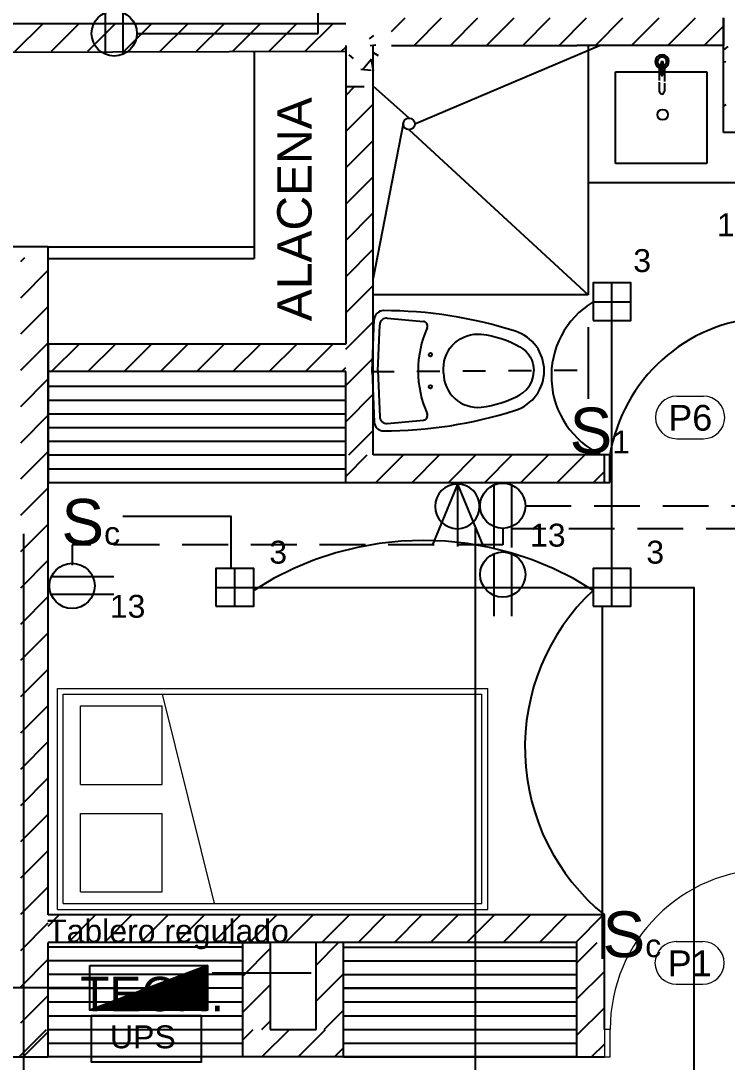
# Model space of a CAD drawing. Header units: inches. Extents: x 131 to 82119, y 71 to 16923.
# Drawn here: x 388.557 to 391.643, y 155.263 to 159.812 of the extents above; entities that cross this region are included whole.
import ezdxf
from ezdxf.enums import TextEntityAlignment as Align

# ---------------------------------------------------------------- set-up
doc = ezdxf.new("R2010")
doc.units = ezdxf.units.IN
doc.header["$MEASUREMENT"] = 0
for name, pattern in [('HIDDEN', [9.525, 6.35, -3.175]), ('HIDDEN2', [0.1875, 0.125, -0.0625]), ('PISO', [0.3, 0.2, -0.1])]:
    doc.linetypes.add(name, pattern=pattern)
for name, color, linetype, lineweight in [('A-DOOR-____-IDEN', 31, 'Continuous', 18), ('A-DOOR-____-MCUT', 31, 'Continuous', 18), ('A-DOOR-____-OTLN', 31, 'Continuous', 18), ('A-DOOR-FRAM-MCUT', 31, 'Continuous', 18), ('DUCTO-PARED O TECHO', 7, 'Continuous', 25), ('DUCTO-PISO', 7, 'PISO', 25), ('I-FURN-____-OTLN', 30, 'Continuous', 18), ('RED-TELEVISION', 84, 'TELEVISION', 25), ('RED-TELEVISIÓN', 84, 'TELEVISION', 25), ('RED-TELÉFONO', 240, 'TELEFONO', 25), ('SIMBOLOGIA', 150, 'Continuous', 25)]:
    doc.layers.add(name, color=color, linetype=linetype, lineweight=lineweight)
for name, color, linetype in [('Arquitectonico', 253, 'Continuous'), ('INTERRUPTORES', 6, 'Continuous'), ('LAMPARAS', 20, 'Continuous'), ('LUCES Y TOMAS', 5, 'Continuous'), ('Retorno', 5, 'HIDDEN')]:
    doc.layers.add(name, color=color, linetype=linetype)
doc.styles.add('Arial_1', font='arial.ttf', dxfattribs={"height": 0.15})
doc.styles.add('Arial_4', font='arial.ttf', dxfattribs={"height": 0.1125})
doc.styles.get("Standard").update_dxf_attribs({"font": 'arial.ttf'})
doc.linetypes.add('TELEFONO', pattern='A,0.32,-0.12,["TEL",Standard,S=0.065,R=0,X=-0.065,Y=-0.0325],-0.14', length=0.58)
doc.linetypes.add('TELEVISION', pattern='A,0.32,-0.13,["TV",Standard,S=0.065,R=0,X=-0.065,Y=-0.0325],-0.13', length=0.58)
pattern_1 = [(50, (398.6606, 171.25755), (0.546432, -0.047308), [0.057, -0.629]), (355, (398.6606, 171.25755), (-0.105429, 0.57337), [0.046, -0.503]), (100.451, (398.7056, 171.25355), (0.440955, 0.525708), [0.049, -0.534]), (46.184, (398.6606, 171.41055), (0.813123, -0.12606), [0.086, -0.943]), (96.636, (398.7286, 171.39955), (0.711995, 0.74225), [0.073, -0.801]), (351.184, (398.6606, 171.41055), (0.71223, 0.742616), [0.069, -0.754]), (21, (398.7366, 171.37255), (0.454985, -0.306292), [0.057, -0.629]), (326, (398.7366, 171.37255), (0.185766, 0.552594), [0.046, -0.503]), (71.451, (398.7746, 171.34655), (0.640536, 0.246016), [0.049, -0.534]), (37.5, (398.66059, 171.25755), (0.009206, 0.2541166), [0.025, -0.472, 0.025, -0.485, -0.505]), (37.5, (398.66059, 171.25755), (0.009206, 0.2541166), [-1.007, 0.025, -0.48]), (7.5, (398.6606, 171.25755), (0.200461, 0.300738), [0.025, -0.266, 0.025, -0.46, -0.192]), (7.5, (398.6606, 171.25755), (0.200461, 0.300738), [-0.776, 0.025, -0.167]), (327.5, (398.49059, 171.25755), (0.406483, -0.0170776), [0.025, -0.165, 0.025, -0.569, -0.789]), (327.5, (398.49059, 171.25755), (0.406483, -0.0170776), [-0.785, 0.025, -0.764]), (317.5, (398.4146, 171.25755), (0.443999, 0.076008), [0.025, -0.223, 0.025, -0.37, -0.56]), (317.5, (398.4146, 171.25755), (0.443999, 0.076008), [-0.642, 0.025, -0.535])]
pattern_2 = [(45, (398.66059, 171.25755), (-0.07919596, 0.07919596), [])]

# ---------------------------------------------------------------- blocks, each defined once
blk = doc.blocks.new('Puertas Revit Lisas - 0_75  x 2_70-1759838-ARQ-P1')
at = {"layer": 'A-DOOR-____-MCUT'}
for p, q in [((0.35, 0.756825), (0.315, 0.756825)), ((0.315, 0.756825), (0.315, 0.056825)), ((0.35, 0.056825), (0.35, 0.756825)), ((0.315, 0.056825), (0.35, 0.056825))]:
    blk.add_line(p, q, dxfattribs=at)
at = {"layer": 'A-DOOR-____-OTLN'}
blk.add_arc((0.35, 0.056825), 0.7, 90, 180, dxfattribs=at)
at = {"layer": 'A-DOOR-FRAM-MCUT'}
for p, q in [((-0.35, 0.056825), (-0.375, 0.056825)), ((-0.375, 0.056825), (-0.375, -0.063175)), ((-0.35, -0.063175), (-0.35, 0.056825)), ((0.35, 0.056825), (0.35, -0.063175)), ((0.375, 0.056825), (0.35, 0.056825)), ((0.375, -0.063175), (0.375, 0.056825)), ((-0.375, -0.063175), (-0.35, -0.063175)), ((0.35, -0.063175), (0.375, -0.063175))]:
    blk.add_line(p, q, dxfattribs=at)
blk = doc.blocks.new('M_Bed-Box - 0965 x 1880mm - Twin-933038-ARQ-P1')
at = {"layer": 'I-FURN-____-OTLN'}
for p, q in [((-0.1433, 0.7056), (-0.1433, -1.1744)), ((-0.1433, 0.7056), (0.8217, 0.7056)), ((0.8217, 0.7056), (0.8217, -1.1744)), ((-0.1179, 0.6802), (-0.1179, -1.149)), ((-0.1179, 0.6802), (0.7963, 0.6802)), ((0.7963, 0.6802), (0.7963, -1.149)), ((-0.0671, 0.604), (-0.0671, 0.2482)), ((-0.0671, 0.604), (0.2757, 0.604)), ((0.2757, 0.604), (0.2757, 0.2482)), ((0.4027, 0.604), (0.4027, 0.2482)), ((0.4027, 0.604), (0.7455, 0.604)), ((0.7455, 0.604), (0.7455, 0.2482)), ((0.7963, 0.2482), (-0.1179, 0.0198)), ((-0.0671, 0.2482), (0.2757, 0.2482)), ((0.4027, 0.2482), (0.7455, 0.2482)), ((-0.1433, -1.1744), (0.8217, -1.1744)), ((-0.1179, -1.149), (0.7963, -1.149))]:
    blk.add_line(p, q, dxfattribs=at)
blk = doc.blocks.new('Etiqueta Puerta 1_5mm - Etiqueta Puerta 1_5mm-1832370-ARQ-P1')
at = {"layer": 'A-DOOR-____-IDEN'}
for p, q in [((-0.000813, 0.001281), (0.000734, 0.001281)), ((-0.000813, -0.001203), (0.000734, -0.001203))]:
    blk.add_line(p, q, dxfattribs=at)
for centre, start, end in [((-0.000813, 0.000039), 90, 270), ((0.000734, 0.000039), 270, 90)]:
    blk.add_arc(centre, 0.001242, start, end, dxfattribs=at)
blk = doc.blocks.new('san1')
for p, q in [((-0.1138, 0.2251), (-0.2717, 0.212)), ((-0.075, -0.006), (-0.0813, 0.1961)), ((-0.05, -0.0052), (-0.057, 0.2189)), ((-0.3611, 0.007), (-0.3612, -0.0131)), ((-0.075, -0.0041), (-0.0841, -0.2061)), ((-0.05, -0.0052), (-0.0601, -0.2292)), ((-0.117, -0.2346), (-0.2747, -0.2193))]:
    blk.add_line(p, q)
at = {"linetype": 'HIDDEN2', "ltscale": 0.0005}
blk.add_line((-0.9452, 0), (0.0223, 0), dxfattribs=at)
for points in [[(-0.6723, 0.1722, 0.008715), (-0.6739, 0.1717, 0.326246), (-0.8011, 0, 0.326246), (-0.6763, -0.1734, 0.077295), (-0.099, -0.2674)], [(-0.3611, 0.007, 0.444133), (-0.5252, 0.1573, 0.099431), (-0.6941, 0.1039, 0.271202), (-0.7561, -0.0003)], [(-0.3612, -0.0131, -0.444133), (-0.5274, -0.1612, -0.099431), (-0.6956, -0.1054, -0.271202), (-0.7561, -0.0003)]]:
    blk.add_lwpolyline(points, format="xyb")
for centre in [(-0.3037, 0.0665), (-0.3046, -0.0735)]:
    blk.add_circle(centre, 0.0075)
for centre, radius, start, end in [((-0.1089, -1.6417), 1.8994, 89.5933, 107.3079), ((-0.097, 0.2177), 0.04, 1.7918, 91.6067), ((-0.27, 0.1921), 0.02, 94.7473, 203.4888), ((-0.7134, -0.0006), 0.4634, 359.6018, 23.4888), ((-0.1113, 0.1952), 0.03, 1.7918, 94.7473), ((-0.7134, -0.0006), 0.4634, 335.7149, 359.6018), ((-0.6608, -0.1259), 0.05, 251.8766, 253.874), ((-0.2728, -0.1994), 0.02, 155.7149, 264.4564), ((-0.1141, -0.2048), 0.03, 264.4564, 357.4118), ((-0.1001, -0.2274), 0.04, 267.5969, 357.4118)]:
    blk.add_arc(centre, radius, start, end)
blk = doc.blocks.new('TOMA')
at = {"layer": 'SIMBOLOGIA'}
for p, q in [((-0.0301, 0.2165), (-0.0301, 0.0062)), ((0.0294, 0.2165), (0.0294, 0.1463)), ((0.0294, 0.1463), (0.0294, 0.0059))]:
    blk.add_line(p, q, dxfattribs=at)
blk.add_circle((0, 0.0761), 0.0761, dxfattribs=at)
blk = doc.blocks.new('TV')
at = {"layer": 'RED-TELEVISION', "linetype": 'Continuous'}
for q in [(-0.2063, 0.0852), (-0.2103, 0), (-0.2063, -0.0852)]:
    blk.add_line((0, 0), q, dxfattribs=at)
blk.add_circle((-0.075, 0), 0.075, dxfattribs=at)
blk = doc.blocks.new('TABLERO')
at = {"layer": 'LUCES Y TOMAS', "color": 0}
for points in [[(0.2574, 0), (-0.2574, -0.1939)], [(-0.2574, 0), (0.2574, 0), (0.2574, -0.1939), (-0.2574, -0.1939), (-0.2574, 0)], [(0.2574, 0), (-0.2574, -0.1939)], [(0.2574, -0.0038), (-0.2474, -0.1939)], [(0.2574, -0.0075), (-0.2374, -0.1939)], [(0.2574, -0.0113), (-0.2274, -0.1939)], [(0.2574, -0.0151), (-0.2174, -0.1939)], [(0.2574, -0.0188), (-0.2074, -0.1939)], [(0.2574, -0.0226), (-0.1974, -0.1939)], [(0.2574, -0.0264), (-0.1874, -0.1939)], [(0.2574, -0.0301), (-0.1774, -0.1939)], [(0.2574, -0.0339), (-0.1674, -0.1939)], [(0.2574, -0.0377), (-0.1574, -0.1939)], [(0.2574, -0.0414), (-0.1474, -0.1939)], [(0.2574, -0.0452), (-0.1374, -0.1939)], [(0.2574, -0.049), (-0.1274, -0.1939)], [(0.2574, -0.0527), (-0.1174, -0.1939)], [(0.2574, -0.0565), (-0.1074, -0.1939)], [(0.2574, -0.0603), (-0.0974, -0.1939)], [(0.2574, -0.064), (-0.0874, -0.1939)], [(0.2574, -0.0678), (-0.0774, -0.1939)], [(0.2574, -0.0716), (-0.0674, -0.1939)], [(0.2574, -0.0753), (-0.0574, -0.1939)], [(0.2574, -0.0791), (-0.0474, -0.1939)], [(0.2574, -0.0829), (-0.0374, -0.1939)], [(0.2574, -0.0866), (-0.0274, -0.1939)], [(0.2574, -0.0904), (-0.0174, -0.1939)], [(0.2574, -0.0942), (-0.0074, -0.1939)], [(0.2574, -0.0979), (0.0026, -0.1939)], [(0.2574, -0.1017), (0.0126, -0.1939)], [(0.2574, -0.1055), (0.0226, -0.1939)], [(0.2574, -0.1092), (0.0326, -0.1939)], [(0.2574, -0.113), (0.0426, -0.1939)], [(0.2574, -0.1168), (0.0526, -0.1939)], [(0.2574, -0.1205), (0.0626, -0.1939)], [(0.2574, -0.1243), (0.0726, -0.1939)], [(0.2574, -0.1281), (0.0826, -0.1939)], [(0.2574, -0.1318), (0.0926, -0.1939)], [(0.2574, -0.1356), (0.1026, -0.1939)], [(0.2574, -0.1394), (0.1126, -0.1939)], [(0.2574, -0.1431), (0.1226, -0.1939)], [(0.2574, -0.1469), (0.1326, -0.1939)], [(0.2574, -0.1507), (0.1426, -0.1939)], [(0.2574, -0.1544), (0.1526, -0.1939)], [(0.2574, -0.1582), (0.1626, -0.1939)], [(0.2574, -0.162), (0.1726, -0.1939)], [(0.2574, -0.1657), (0.1826, -0.1939)], [(0.2574, -0.1695), (0.1926, -0.1939)], [(0.2574, -0.1733), (0.2026, -0.1939)], [(0.2574, -0.177), (0.2126, -0.1939)], [(0.2574, -0.1808), (0.2226, -0.1939)], [(0.2574, -0.1846), (0.2326, -0.1939)], [(0.2574, -0.1883), (0.2426, -0.1939)], [(0.2574, -0.1921), (0.2526, -0.1939)]]:
    blk.add_lwpolyline(points, dxfattribs=at)

msp = doc.modelspace()

# ---------------------------------------------------------------- hatches: boundary and pattern name
at = {"layer": 'Arquitectonico'}
h = msp.add_hatch(dxfattribs=at)
h.set_pattern_fill('FP_31', color=256, angle=360, style=0, pattern_type=2)
h.set_pattern_definition(pattern_1)
h.paths.add_polyline_path([(390.1769, 159.5244), (390.1769, 161.7659), (389.9769, 161.7659), (389.9769, 159.5244), (390.1522, 159.5244)], flags=0)
h = msp.add_hatch(dxfattribs=at)
h.set_pattern_fill('FP_37', color=256, angle=360, style=0, pattern_type=2)
h.set_pattern_definition(pattern_2)
h.paths.add_polyline_path([(391.6269, 159.7044), (391.6269, 159.8244), (390.1769, 159.8244), (390.1769, 159.7044), (391.1451, 159.7044)], flags=0)
h = msp.add_hatch(dxfattribs=at)
h.set_pattern_fill('FP_31', color=256, angle=360, style=0, pattern_type=2)
h.set_pattern_definition(pattern_1)
h.paths.add_polyline_path([(391.8569, 159.3244), (391.9769, 159.3244), (391.9769, 159.8244), (391.6269, 159.8244), (391.6269, 159.3244), (391.6415, 159.3244)], flags=0)
h = msp.add_hatch(dxfattribs=at)
h.set_pattern_fill('FP_37', color=256, angle=360, style=0, pattern_type=2)
h.set_pattern_definition([(45, (398.66059, 171.23205), (-0.07919596, 0.07919596), [])])
h.paths.add_polyline_path([(389.9769, 159.6789), (389.9769, 159.7989), (387.8477, 159.7989), (387.8477, 159.6789), (389.6558, 159.6789)])
h = msp.add_hatch(dxfattribs=at)
h.set_pattern_fill('FP_37', color=256, angle=360, style=0, pattern_type=2)
h.set_pattern_definition([(45, (398.58059, 171.25755), (-0.07919596, 0.07919596), [])])
h.paths.add_polyline_path([(390.0969, 157.9154), (390.0969, 159.5244), (389.9769, 159.5244), (389.9769, 157.9154)], flags=0)
h = msp.add_hatch(dxfattribs=at)
h.set_pattern_fill('FP_37', color=256, angle=360, style=0, pattern_type=2)
h.set_pattern_definition([(45, (398.66059, 171.08205), (-0.07919596, 0.07919596), [])])
h.paths.add_polyline_path([(388.6769, 155.2864), (388.6769, 158.7786), (388.5569, 158.7786), (388.5569, 155.2864)])
h = msp.add_hatch(dxfattribs=at)
h.set_pattern_fill('FP_37', color=256, angle=360, style=0, pattern_type=2)
h.set_pattern_definition(pattern_2)
h.paths.add_polyline_path([(389.6558, 158.2795), (389.9769, 158.2795), (389.9769, 158.3995), (388.6769, 158.3995), (388.6769, 158.2795)])
h = msp.add_hatch(dxfattribs=at)
h.set_pattern_fill('FP_37', color=256, angle=360, style=0, pattern_type=2)
h.set_pattern_definition(pattern_2)
h.paths.add_polyline_path([(390.9469, 157.7954), (390.9469, 157.9154), (389.9769, 157.9154), (389.9769, 157.7954)])
h.paths.add_polyline_path([(391.8159, 157.9154), (391.8159, 157.7954), (391.8569, 157.7954), (391.8569, 157.9154)])
h.paths.add_polyline_path([(391.106, 157.7954), (391.106, 157.9154), (390.9469, 157.9154), (390.9469, 157.7954)])
h = msp.add_hatch(dxfattribs=at)
h.set_pattern_fill('FP_37', color=256, angle=360, style=0, pattern_type=2)
h.set_pattern_definition([(45, (398.66059, 171.0685), (-0.07919596, 0.07919596), [])])
h.paths.add_polyline_path([(391.1069, 155.7864), (391.1069, 155.9064), (388.6769, 155.9064), (388.6769, 155.7864), (390.5069, 155.7864)])
h = msp.add_hatch(dxfattribs=at)
h.set_pattern_fill('FP_37', color=256, angle=360, style=0, pattern_type=2)
h.set_pattern_definition([(45, (398.65059, 171.25755), (-0.07919596, 0.07919596), [])])
h.paths.add_polyline_path([(389.5269, 155.4064), (389.5269, 155.7864), (389.6469, 155.7864), (389.6469, 155.4064)])
h = msp.add_hatch(dxfattribs=at)
h.set_pattern_fill('FP_37', color=256, angle=360, style=0, pattern_type=2)
h.set_pattern_definition([(45, (398.60589, 171.25755), (-0.07919596, 0.07919596), [])])
h.paths.add_polyline_path([(389.8469, 155.4064), (389.8469, 155.7864), (389.9669, 155.7864), (389.9669, 155.4064)])
h = msp.add_hatch(dxfattribs=at)
h.set_pattern_fill('FP_37', color=256, angle=360, style=0, pattern_type=2)
h.set_pattern_definition([(45, (399.2606, 171.25755), (-0.07919596, 0.07919596), [])])
h.paths.add_polyline_path([(391.1069, 155.2864), (391.1069, 155.7864), (390.9869, 155.7864), (390.9869, 155.2864)])
h = msp.add_hatch(dxfattribs=at)
h.set_pattern_fill('FP_37', color=256, angle=360, style=0, pattern_type=2)
h.set_pattern_definition(pattern_2)
h.paths.add_polyline_path([(387.8569, 155.2864), (388.6769, 155.2864), (388.6769, 155.4064), (387.8569, 155.4064)], flags=0)
h = msp.add_hatch(dxfattribs=at)
h.set_pattern_fill('FP_37', color=256, angle=360, style=0, pattern_type=2)
h.set_pattern_definition([(45, (398.77059, 171.25755), (-0.07919596, 0.07919596), [])])
h.paths.add_polyline_path([(389.9669, 155.2864), (389.5269, 155.2864), (389.5269, 155.4064), (389.9669, 155.4064)])

# ---------------------------------------------------------------- linework, layer by layer
for p, q in [((391.1545, 159.589), (391.5545, 159.589)), ((391.1545, 159.189), (391.1545, 159.589)), ((391.5545, 159.589), (391.5545, 159.189)), ((391.5545, 159.189), (391.1545, 159.189)), ((388.6773, 158.774), (389.5769, 158.774)), ((390.9869, 155.7864), (388.6769, 155.7864)), ((389.4669, 155.7864), (389.6469, 155.7864)), ((389.5269, 155.2864), (389.5269, 155.7864)), ((389.6469, 155.7864), (389.6469, 155.7431)), ((389.9669, 155.2864), (389.9669, 155.7864))]:
    msp.add_line(p, q)
msp.add_circle((391.3612, 159.4016), 0.0231)
for p, q in [((391.6269, 159.8244), (391.6269, 159.7044)), ((391.6269, 159.7044), (391.6269, 159.8244)), ((389.9769, 159.7989), (387.8477, 159.7989)), ((389.9769, 159.7044), (389.9769, 159.5244)), ((390.0969, 157.9154), (390.0969, 159.7044)), ((390.1769, 159.7044), (390.9869, 159.7044)), ((390.2787, 159.3612), (391.0858, 159.7044)), ((391.6269, 159.7044), (390.9869, 159.7044)), ((391.0358, 159.7044), (391.0358, 158.6154)), ((391.6269, 159.3244), (391.6269, 159.7044)), ((387.8477, 159.6741), (389.9769, 159.6789)), ((389.5765, 159.678), (389.5769, 158.774)), ((391.3524, 159.6616), (391.3524, 159.6538)), ((391.3662, 159.6538), (391.3663, 159.6616)), ((391.3461, 159.6165), (391.3458, 159.5511)), ((391.3545, 159.6335), (391.3542, 159.5741)), ((391.3545, 159.6335), (391.3628, 159.6335)), ((391.3625, 159.5741), (391.3628, 159.6335)), ((391.3708, 159.5465), (391.3711, 159.6164)), ((391.1545, 159.589), (391.5545, 159.589)), ((391.1545, 159.189), (391.1545, 159.589)), ((391.5545, 159.589), (391.5545, 159.189)), ((389.9769, 159.5244), (389.9769, 158.3995)), ((389.9769, 159.5244), (390.0569, 159.5244)), ((390.2533, 159.3866), (390.0969, 159.5259)), ((391.3457, 159.5439), (391.3456, 159.511)), ((391.3706, 159.5109), (391.3707, 159.5392)), ((390.2279, 159.3612), (390.0969, 158.6877)), ((390.2533, 159.3358), (391.0358, 158.6154)), ((391.8569, 159.3244), (391.6269, 159.3244)), ((391.5545, 159.189), (391.1545, 159.189)), ((391.8569, 159.1044), (391.0358, 159.1044)), ((388.6769, 158.824), (387.8572, 158.824)), ((388.6769, 155.9064), (388.6769, 158.824)), ((388.6772, 158.824), (389.5769, 158.824)), ((391.0358, 158.6154), (390.0969, 158.6154)), ((389.9769, 158.3995), (388.6769, 158.3995)), ((388.6769, 158.224), (388.6769, 158.3995)), ((388.6772, 158.3995), (388.6772, 158.224)), ((388.6769, 158.2795), (388.6769, 157.7954)), ((389.9769, 158.2795), (388.6769, 158.2795)), ((389.9769, 157.7954), (389.9769, 158.2795)), ((388.6769, 158.2154), (389.9769, 158.2154)), ((388.6769, 158.1554), (389.9769, 158.1554)), ((388.6769, 158.0954), (389.9769, 158.0954)), ((388.6769, 158.0354), (389.9769, 158.0354)), ((388.6769, 157.9754), (389.9769, 157.9754)), ((388.6769, 157.9154), (389.9769, 157.9154)), ((390.2969, 157.9154), (390.0969, 157.9154)), ((391.106, 157.9154), (390.2969, 157.9154)), ((391.106, 157.9154), (391.106, 157.7954)), ((391.131, 157.9154), (391.106, 157.9154)), ((391.131, 157.7954), (391.131, 157.9154)), ((388.6769, 157.8554), (389.9769, 157.8554)), ((388.6769, 157.7954), (390.0569, 157.7954)), ((388.6769, 157.7954), (389.9769, 157.7954)), ((389.9769, 157.7954), (390.2969, 157.7954)), ((390.2969, 157.7954), (391.106, 157.7954)), ((391.106, 157.7954), (391.131, 157.7954)), ((391.1069, 155.9064), (388.6769, 155.9064)), ((391.1069, 155.4064), (391.1069, 155.9064)), ((389.3469, 155.7864), (388.6769, 155.7864)), ((388.6769, 155.2864), (388.6769, 155.7864)), ((389.5269, 155.7864), (389.3469, 155.7864)), ((389.5269, 155.2864), (389.5269, 155.7864)), ((389.6469, 155.7864), (389.6469, 155.4064)), ((389.8469, 155.7864), (389.6469, 155.7864)), ((389.8469, 155.4064), (389.8469, 155.7864)), ((390.9869, 155.7864), (389.9669, 155.7864)), ((389.9669, 155.2864), (389.9669, 155.7864)), ((390.9869, 155.2864), (390.9869, 155.7864)), ((389.5269, 155.7664), (388.6769, 155.7664)), ((389.9669, 155.7664), (390.9869, 155.7664)), ((389.5269, 155.7064), (388.6769, 155.7064)), ((389.9669, 155.7064), (390.9869, 155.7064)), ((389.5269, 155.6464), (388.6769, 155.6464)), ((389.9669, 155.6464), (390.9869, 155.6464)), ((388.6769, 155.5864), (389.3469, 155.5864)), ((389.5269, 155.5864), (388.6769, 155.5864)), ((389.9669, 155.5864), (390.9869, 155.5864)), ((390.9869, 155.5864), (389.9669, 155.5864)), ((388.6769, 155.5264), (389.5269, 155.5264)), ((389.9669, 155.5264), (390.9869, 155.5264)), ((388.6769, 155.4664), (389.5269, 155.4664)), ((389.9669, 155.4664), (390.9869, 155.4664)), ((388.6769, 155.4064), (389.5269, 155.4064)), ((389.6469, 155.4064), (389.8469, 155.4064)), ((389.9669, 155.4064), (390.9869, 155.4064)), ((388.6769, 155.3464), (389.5269, 155.3464)), ((389.9669, 155.3464), (390.9869, 155.3464)), ((387.8569, 155.2864), (388.6769, 155.2864)), ((389.5269, 155.2864), (388.6769, 155.2864)), ((389.9669, 155.2864), (389.5269, 155.2864)), ((390.9869, 155.2864), (389.9669, 155.2864)), ((389.9669, 155.2864), (390.9869, 155.2864)), ((390.9869, 155.2864), (391.1069, 155.2864))]:
    msp.add_line(p, q, dxfattribs=at)
at = {"layer": 'Arquitectonico', "flags": 128}
for points in [[(391.3519, 159.6617), (391.3507, 159.6614), (391.3496, 159.661), (391.3485, 159.6607), (391.3475, 159.6602), (391.3464, 159.6598), (391.3454, 159.6593), (391.3443, 159.6587), (391.3433, 159.6581), (391.3424, 159.6575), (391.3414, 159.6568), (391.3405, 159.6561), (391.3396, 159.6554), (391.3388, 159.6546), (391.3379, 159.6538), (391.3371, 159.6529), (391.3364, 159.6521), (391.3357, 159.6512), (391.335, 159.6502), (391.3343, 159.6493), (391.3337, 159.6483), (391.3331, 159.6473), (391.3326, 159.6462), (391.3321, 159.6452), (391.3317, 159.6441), (391.3313, 159.643), (391.3309, 159.6419), (391.3306, 159.6408), (391.3303, 159.6397), (391.3301, 159.6386), (391.3299, 159.6374), (391.3298, 159.6363), (391.3297, 159.6351), (391.3297, 159.6339), (391.3297, 159.6328), (391.3297, 159.6316), (391.3298, 159.6305), (391.33, 159.6293), (391.3302, 159.6282), (391.3304, 159.627), (391.3307, 159.6259), (391.331, 159.6248), (391.3314, 159.6237), (391.3318, 159.6226), (391.3322, 159.6216), (391.3327, 159.6205), (391.3333, 159.6195), (391.3339, 159.6185), (391.3345, 159.6175), (391.3351, 159.6166), (391.3358, 159.6156), (391.3366, 159.6147), (391.3373, 159.6139), (391.3381, 159.613), (391.339, 159.6122), (391.3398, 159.6115), (391.3407, 159.6107), (391.3417, 159.61), (391.3426, 159.6094), (391.3436, 159.6087), (391.3446, 159.6082), (391.3456, 159.6076)], [(391.3587, 159.654), (391.3579, 159.6539), (391.3571, 159.6539), (391.3563, 159.6538), (391.3555, 159.6537), (391.3547, 159.6536), (391.3539, 159.6534), (391.3531, 159.6532), (391.3523, 159.6529), (391.3515, 159.6527), (391.3507, 159.6524), (391.35, 159.652), (391.3493, 159.6517), (391.3485, 159.6513), (391.3478, 159.6509), (391.3472, 159.6504), (391.3465, 159.65), (391.3458, 159.6495), (391.3452, 159.6489), (391.3446, 159.6484), (391.344, 159.6478), (391.3435, 159.6472), (391.3429, 159.6466), (391.3424, 159.646), (391.3419, 159.6453), (391.3415, 159.6446), (391.341, 159.6439), (391.3406, 159.6432), (391.3403, 159.6425), (391.3399, 159.6418), (391.3396, 159.641), (391.3393, 159.6402), (391.3391, 159.6395), (391.3388, 159.6387), (391.3387, 159.6379), (391.3385, 159.6371), (391.3384, 159.6363), (391.3383, 159.6354), (391.3382, 159.6346)], [(391.3587, 159.654), (391.3579, 159.6539), (391.3571, 159.6539), (391.3563, 159.6538), (391.3555, 159.6537), (391.3547, 159.6536), (391.3539, 159.6534), (391.3531, 159.6532), (391.3524, 159.653), (391.3516, 159.6527), (391.3508, 159.6524), (391.3501, 159.6521), (391.3494, 159.6517), (391.3487, 159.6513), (391.348, 159.6509), (391.3473, 159.6505), (391.3466, 159.65), (391.346, 159.6495), (391.3454, 159.649), (391.3448, 159.6485), (391.3442, 159.6479), (391.3436, 159.6473), (391.3431, 159.6467), (391.3426, 159.6461), (391.3421, 159.6454), (391.3417, 159.6447), (391.3412, 159.6441), (391.3408, 159.6434), (391.3405, 159.6426), (391.3401, 159.6419), (391.3398, 159.6412), (391.3395, 159.6404), (391.3393, 159.6396), (391.3391, 159.6389), (391.3389, 159.6381), (391.3387, 159.6373), (391.3386, 159.6365), (391.3385, 159.6357), (391.3385, 159.6349), (391.3384, 159.6341), (391.3384, 159.6332), (391.3385, 159.6324), (391.3385, 159.6316), (391.3386, 159.6308), (391.3388, 159.63), (391.3389, 159.6292), (391.3391, 159.6285), (391.3394, 159.6277), (391.3396, 159.6269), (391.3399, 159.6262), (391.3402, 159.6254), (391.3406, 159.6247), (391.3409, 159.624), (391.3413, 159.6233), (391.3418, 159.6226), (391.3422, 159.6219), (391.3427, 159.6213), (391.3432, 159.6207), (391.3438, 159.6201), (391.3443, 159.6195), (391.3449, 159.6189), (391.3455, 159.6184), (391.3461, 159.6179), (391.3468, 159.6174), (391.3475, 159.6169), (391.3481, 159.6165), (391.3488, 159.6161), (391.3496, 159.6157), (391.3503, 159.6153), (391.351, 159.615), (391.3518, 159.6147), (391.3525, 159.6145), (391.3533, 159.6143), (391.3541, 159.6141)], [(391.3626, 159.6139), (391.3634, 159.6141), (391.3641, 159.6143), (391.3649, 159.6145), (391.3657, 159.6148), (391.3664, 159.6151), (391.3672, 159.6154), (391.3679, 159.6158), (391.3686, 159.6162), (391.3693, 159.6166), (391.37, 159.617), (391.3706, 159.6175), (391.3713, 159.618), (391.3719, 159.6185), (391.3725, 159.619), (391.3731, 159.6196), (391.3736, 159.6202), (391.3742, 159.6208), (391.3747, 159.6214), (391.3751, 159.6221), (391.3756, 159.6228), (391.376, 159.6234), (391.3764, 159.6242), (391.3768, 159.6249), (391.3771, 159.6256), (391.3774, 159.6263), (391.3777, 159.6271), (391.378, 159.6279), (391.3782, 159.6287), (391.3784, 159.6294), (391.3785, 159.6302), (391.3787, 159.631), (391.3787, 159.6318), (391.3788, 159.6326), (391.3788, 159.6334), (391.3788, 159.6343), (391.3788, 159.6351), (391.3787, 159.6359), (391.3786, 159.6367), (391.3785, 159.6375), (391.3783, 159.6383), (391.3781, 159.639), (391.3779, 159.6398), (391.3776, 159.6406), (391.3774, 159.6413), (391.377, 159.6421), (391.3767, 159.6428), (391.3763, 159.6435), (391.3759, 159.6442), (391.3755, 159.6449), (391.375, 159.6456), (391.3745, 159.6462), (391.374, 159.6468), (391.3735, 159.6475), (391.3729, 159.648), (391.3723, 159.6486), (391.3717, 159.6491), (391.3711, 159.6496), (391.3705, 159.6501), (391.3698, 159.6506), (391.3691, 159.651), (391.3684, 159.6514), (391.3677, 159.6518), (391.367, 159.6522), (391.3662, 159.6525), (391.3655, 159.6528), (391.3647, 159.653), (391.3639, 159.6533), (391.3632, 159.6534), (391.3624, 159.6536), (391.3616, 159.6537), (391.3608, 159.6538), (391.36, 159.6539), (391.3592, 159.654), (391.3587, 159.654)], [(391.3667, 159.6523), (391.3663, 159.6524), (391.3656, 159.6527), (391.3648, 159.653), (391.364, 159.6532), (391.3632, 159.6534), (391.3624, 159.6536), (391.3616, 159.6537), (391.3608, 159.6538), (391.36, 159.6539), (391.3592, 159.6539), (391.3587, 159.654)], [(391.3626, 159.6134), (391.3634, 159.6136), (391.3642, 159.6138), (391.365, 159.6141), (391.3658, 159.6143), (391.3665, 159.6146), (391.3673, 159.615), (391.368, 159.6153), (391.3687, 159.6157), (391.3694, 159.6161), (391.3701, 159.6166), (391.3708, 159.6171), (391.3714, 159.6176), (391.372, 159.6181), (391.3727, 159.6186), (391.3732, 159.6192), (391.3738, 159.6198), (391.3743, 159.6204), (391.3748, 159.621), (391.3753, 159.6217), (391.3758, 159.6224), (391.3762, 159.6231), (391.3766, 159.6238), (391.377, 159.6245), (391.3773, 159.6253), (391.3777, 159.626), (391.3779, 159.6268), (391.3782, 159.6276), (391.3784, 159.6283), (391.3786, 159.6291), (391.3788, 159.6299), (391.3789, 159.6308), (391.379, 159.6316), (391.379, 159.6324), (391.3791, 159.6332), (391.3791, 159.634), (391.379, 159.6348), (391.379, 159.6356), (391.3789, 159.6365), (391.3787, 159.6373), (391.3786, 159.6381), (391.3784, 159.6389), (391.3781, 159.6396), (391.3779, 159.6404), (391.3776, 159.6412), (391.3773, 159.6419), (391.3769, 159.6427), (391.3765, 159.6434), (391.3761, 159.6441), (391.3757, 159.6448), (391.3752, 159.6455), (391.3747, 159.6461), (391.3742, 159.6468), (391.3737, 159.6474), (391.3731, 159.648), (391.3725, 159.6485), (391.3719, 159.6491), (391.3713, 159.6496), (391.3706, 159.6501), (391.3699, 159.6505), (391.3692, 159.651)], [(391.371, 159.6073), (391.3719, 159.6078), (391.3729, 159.6083), (391.3739, 159.6089), (391.3749, 159.6095), (391.3758, 159.6102), (391.3767, 159.6109), (391.3776, 159.6116), (391.3785, 159.6124), (391.3793, 159.6132), (391.3801, 159.6141), (391.3809, 159.615), (391.3816, 159.6159), (391.3823, 159.6168), (391.3829, 159.6178), (391.3835, 159.6187), (391.3841, 159.6197), (391.3846, 159.6208), (391.3851, 159.6218), (391.3856, 159.6229), (391.386, 159.624), (391.3863, 159.6251), (391.3867, 159.6262), (391.3869, 159.6273), (391.3872, 159.6285), (391.3873, 159.6296), (391.3875, 159.6308), (391.3876, 159.6319), (391.3876, 159.6331), (391.3876, 159.6342), (391.3875, 159.6354), (391.3874, 159.6365), (391.3873, 159.6377), (391.3871, 159.6388), (391.3869, 159.64), (391.3866, 159.6411), (391.3863, 159.6422), (391.3859, 159.6433), (391.3855, 159.6444), (391.385, 159.6454), (391.3845, 159.6465), (391.384, 159.6475), (391.3834, 159.6485), (391.3828, 159.6495), (391.3821, 159.6505), (391.3814, 159.6514), (391.3807, 159.6523), (391.3799, 159.6531), (391.3791, 159.654), (391.3783, 159.6548), (391.3774, 159.6556), (391.3765, 159.6563), (391.3756, 159.657), (391.3746, 159.6576), (391.3737, 159.6583), (391.3727, 159.6588), (391.3716, 159.6594), (391.3706, 159.6599), (391.3695, 159.6603), (391.3684, 159.6608), (391.3674, 159.6611), (391.3662, 159.6615)], [(391.3382, 159.6338), (391.3382, 159.633), (391.3382, 159.6322), (391.3383, 159.6314), (391.3384, 159.6306), (391.3385, 159.6297), (391.3387, 159.6289), (391.3389, 159.6282), (391.3391, 159.6274), (391.3394, 159.6266), (391.3397, 159.6258), (391.34, 159.6251), (391.3404, 159.6243), (391.3407, 159.6236), (391.3411, 159.6229), (391.3416, 159.6222), (391.342, 159.6215), (391.3425, 159.6209), (391.3431, 159.6203), (391.3436, 159.6196), (391.3442, 159.6191), (391.3448, 159.6185), (391.3454, 159.6179), (391.346, 159.6174), (391.3467, 159.6169), (391.3473, 159.6165), (391.348, 159.616), (391.3487, 159.6156), (391.3494, 159.6152), (391.3502, 159.6149), (391.3509, 159.6146), (391.3517, 159.6143), (391.3525, 159.614), (391.3533, 159.6138), (391.3541, 159.6136)], [(391.3524, 159.614), (391.3503, 159.6148), (391.3483, 159.6159), (391.3464, 159.6171)], [(391.3707, 159.617), (391.3688, 159.6158), (391.3668, 159.6148), (391.3647, 159.614)], [(391.3542, 159.5741), (391.3558, 159.5734), (391.3575, 159.5731), (391.3592, 159.5731), (391.3609, 159.5734), (391.3625, 159.5741)], [(391.3456, 159.511), (391.3458, 159.5073), (391.3465, 159.5037), (391.3477, 159.5004), (391.3492, 159.4975), (391.3511, 159.4951), (391.3532, 159.4933), (391.3556, 159.4922), (391.358, 159.4918)], [(391.358, 159.4918), (391.3605, 159.4922), (391.3628, 159.4933), (391.365, 159.495), (391.3669, 159.4974), (391.3685, 159.5003), (391.3696, 159.5036), (391.3704, 159.5072), (391.3706, 159.5109)]]:
    msp.add_lwpolyline(points, dxfattribs=at)
at = {"layer": 'Arquitectonico'}
for centre, radius in [((391.3612, 159.4016), 0.0231), ((390.2533, 159.3612), 0.0254)]:
    msp.add_circle(centre, radius, dxfattribs=at)
for centre, radius, start, end in [((391.3586, 159.6335), 0.03, 359.7565, 179.7565), ((391.3586, 159.6335), 0.02, 89.7565, 255.7682), ((391.3532, 159.6616), 0.000762, 101.9434, 178.9673), ((391.3531, 159.6538), 0.000762, 178.9563, 219.3065), ((391.3531, 159.6538), 0.000762, 178.9563, 219.3065), ((391.3592, 159.633), 0.03, 77.5697, 101.9434), ((391.3592, 159.6334), 0.0206, 72.9462, 106.5568), ((391.3586, 159.6335), 0.02, 282.9319, 89.7565), ((391.3655, 159.6538), 0.000762, 253.2318, 0.5568), ((391.3655, 159.6538), 0.000762, 280.063, 0.5568), ((391.3655, 159.6616), 0.000762, 0.5458, 77.5697), ((391.3586, 159.6335), 0.03, 179.7565, 244.9394), ((391.3586, 159.6338), 0.0157, 236.0814, 240.4238), ((391.3515, 159.6205), 0.0015, 179.7565, 224.7565), ((391.3515, 159.6205), 0.0015, 254.7565, 359.7565), ((391.3515, 159.6205), 0.0015, 44.7565, 59.7565), ((391.3586, 159.6338), 0.0157, 245.6385, 252.9697), ((391.3515, 159.6205), 0.0015, 359.7565, 14.7565), ((391.3586, 159.6338), 0.0157, 286.5434, 296.6753), ((391.3657, 159.6204), 0.0015, 164.7565, 179.7565), ((391.3657, 159.6204), 0.0015, 179.7565, 284.7565), ((391.3657, 159.6204), 0.0015, 119.7565, 134.7565), ((391.3657, 159.6204), 0.0015, 314.7565, 359.7565), ((391.3657, 159.6204), 0.0015, 359.7565, 14.7565), ((391.3586, 159.6335), 0.03, 294.5737, 359.7565), ((391.8414, 157.7966), 0.7202, 93.5441, 170.5015)]:
    msp.add_arc(centre, radius, start, end, dxfattribs=at)
for start_param, end_param in [(2.915148, 3.141593), (3.141593, 4.198915), (5.225863, 6.283185), (0, 0.226445)]:
    msp.add_ellipse((391.3586, 159.6165), major_axis=(0.0125, -0.0001), ratio=0.224951, start_param=start_param, end_param=end_param, dxfattribs=at)
for points, knots in [([(391.3464, 159.6171), (391.3465, 159.617), (391.3467, 159.6168), (391.3472, 159.6166), (391.3476, 159.6163), (391.3479, 159.6161), (391.3483, 159.6159), (391.3487, 159.6156), (391.3491, 159.6154), (391.3496, 159.6152), (391.35, 159.6149), (391.3505, 159.6147), (391.3511, 159.6145), (391.3516, 159.6143), (391.3521, 159.6141), (391.3523, 159.614), (391.3524, 159.614)], [0, 0, 0, 0, 0.0833333, 0.1666667, 0.2083333, 0.25, 0.2916667, 0.3333333, 0.375, 0.4166667, 0.4583333, 0.5, 0.5416667, 0.5833333, 0.625, 0.6354224, 0.6354224, 0.6354224, 0.6354224]), ([(391.35, 159.6205), (391.35, 159.6207), (391.3501, 159.621), (391.3503, 159.6214), (391.3505, 159.6216), (391.3508, 159.6218), (391.3512, 159.622), (391.3517, 159.622), (391.3523, 159.6218), (391.3527, 159.6215), (391.3529, 159.621), (391.353, 159.6206), (391.353, 159.6205)], [-1, -1, -1, -1, -0.888889, -0.777778, -0.722222, -0.666667, -0.555556, -0.444444, -0.333333, -0.222222, -0.111111, 0, 0, 0, 0]), ([(391.353, 159.6205), (391.353, 159.6203), (391.353, 159.6201), (391.3529, 159.6199), (391.3528, 159.6197), (391.3527, 159.6196), (391.3525, 159.6194), (391.3523, 159.6192), (391.352, 159.6191), (391.3517, 159.619), (391.3512, 159.619), (391.3507, 159.6191), (391.3503, 159.6195), (391.35, 159.62), (391.35, 159.6203), (391.35, 159.6205)], [-1, -1, -1, -1, -0.916667, -0.875, -0.833333, -0.791667, -0.75, -0.666667, -0.611111, -0.555556, -0.444444, -0.333333, -0.222222, -0.111111, 0, 0, 0, 0]), ([(391.3642, 159.6204), (391.3642, 159.6207), (391.3642, 159.621), (391.3645, 159.6213), (391.3646, 159.6215), (391.3649, 159.6218), (391.3654, 159.6219), (391.3659, 159.6219), (391.3664, 159.6218), (391.3666, 159.6216), (391.3669, 159.6213), (391.3671, 159.6209), (391.3672, 159.6206), (391.3672, 159.6204)], [-1, -1, -1, -1, -0.833333, -0.791667, -0.75, -0.666667, -0.555556, -0.444444, -0.333333, -0.277778, -0.222222, -0.111111, 0, 0, 0, 0]), ([(391.3672, 159.6204), (391.3672, 159.6201), (391.3671, 159.6198), (391.3668, 159.6195), (391.3667, 159.6193), (391.3664, 159.6191), (391.3659, 159.6189), (391.3654, 159.6189), (391.365, 159.6191), (391.3647, 159.6193), (391.3644, 159.6195), (391.3642, 159.6199), (391.3642, 159.6202), (391.3642, 159.6204)], [-1, -1, -1, -1, -0.833333, -0.791667, -0.75, -0.666667, -0.555556, -0.444444, -0.333333, -0.277778, -0.222222, -0.111111, 0, 0, 0, 0]), ([(391.3647, 159.614), (391.3648, 159.614), (391.365, 159.6141), (391.3655, 159.6142), (391.366, 159.6144), (391.3666, 159.6147), (391.3671, 159.6149), (391.3675, 159.6151), (391.368, 159.6153), (391.3684, 159.6155), (391.3686, 159.6157), (391.3689, 159.6158), (391.3692, 159.616), (391.3695, 159.6162), (391.3699, 159.6165), (391.3704, 159.6167), (391.3706, 159.6169), (391.3707, 159.617)], [0.3643786, 0.3643786, 0.3643786, 0.3643786, 0.375, 0.4166667, 0.4583333, 0.5, 0.5416667, 0.5833333, 0.625, 0.6666667, 0.6875, 0.7083333, 0.75, 0.7916667, 0.8333333, 0.9166667, 1, 1, 1, 1])]:
    msp.add_open_spline(points, degree=3, knots=knots, dxfattribs=at)
for points in [[(391.3544, 159.6135), (391.3537, 159.6136), (391.353, 159.6138), (391.3524, 159.614)], [(391.3647, 159.614), (391.3641, 159.6138), (391.3634, 159.6136), (391.3627, 159.6135)]]:
    msp.add_open_spline(points, degree=3, dxfattribs=at)
at = {"layer": 'DUCTO-PARED O TECHO'}
msp.add_line((389.8264, 155.6528), (389.393, 155.6528), dxfattribs=at)
for points in [[(389.064, 159.7566), (389.8567, 159.7566)], [(391.0358, 158.4735), (391.0358, 158.1609)], [(391.1395, 157.4196), (391.1395, 158.5021), (391.1767, 158.5021)], [(389.003, 157.6479), (389.4746, 157.6479), (389.4746, 157.4242)], [(389.5801, 157.3372), (391.0716, 157.3372)], [(391.2218, 157.3372), (391.498, 157.3372), (391.498, 154.988)], [(391.0987, 155.7152), (391.0987, 157.2549)], [(388.8586, 155.5881), (387.8568, 155.5881), (387.8568, 153.3206)]]:
    msp.add_lwpolyline(points, dxfattribs=at)
msp.add_lwpolyline([(388.8652, 155.4664), (388.8652, 155.2655), (389.3469, 155.2655), (389.3469, 155.4664)], close=True, dxfattribs=at)
at = {"layer": 'DUCTO-PISO'}
for p, q in [((389.8567, 159.7566), (389.8567, 162.3821)), ((391.7508, 157.5929), (390.7018, 157.5929))]:
    msp.add_line(p, q, dxfattribs=at)
for points in [[(390.7616, 157.6934), (391.8029, 157.6934), (391.8029, 159.1139)], [(390.6627, 157.5946), (390.6627, 157.5233), (388.7809, 157.5233), (388.7809, 157.4345)]]:
    msp.add_lwpolyline(points, dxfattribs=at)
at = {"layer": 'LAMPARAS'}
for p, q in [((391.1395, 158.5021), (391.1395, 158.6669)), ((391.0571, 158.5845), (391.2218, 158.5845)), ((389.5746, 157.4196), (389.4099, 157.4196)), ((389.4923, 157.2549), (389.4923, 157.4196)), ((391.2218, 157.4196), (391.0571, 157.4196)), ((391.1395, 157.2549), (391.1395, 157.4196)), ((389.4099, 157.3372), (389.5746, 157.3372)), ((391.0571, 157.3372), (391.2218, 157.3372)), ((389.4099, 157.2549), (389.5746, 157.2549)), ((391.0571, 157.2549), (391.2218, 157.2549))]:
    msp.add_line(p, q, dxfattribs=at)
for points in [[(391.0571, 158.5021), (391.2218, 158.5021), (391.2218, 158.6669), (391.0571, 158.6669)], [(389.4099, 157.2549), (389.5746, 157.2549), (389.5746, 157.4196), (389.4099, 157.4196)], [(391.0571, 157.2549), (391.2218, 157.2549), (391.2218, 157.4196), (391.0571, 157.4196)]]:
    msp.add_lwpolyline(points, close=True, dxfattribs=at)
at = {"layer": 'RED-TELEVISIÓN'}
msp.add_lwpolyline([(389.3469, 155.157), (390.5441, 155.157), (390.5441, 157.5952)], dxfattribs=at)
at = {"layer": 'RED-TELÉFONO'}
msp.add_lwpolyline([(388.8652, 155.157), (388.5697, 155.157), (388.5697, 157.5717)], dxfattribs=at)
at = {"layer": 'Retorno'}
for centre, radius, start, end in [((391.2554, 158.2598), 0.3804, 121.4054, 244.8442), ((390.3159, 156.1751), 1.3674, 57.1748, 122.8252), ((391.7017, 156.637), 0.9422, 133.1713, 230.8499), ((390.281, 155.9652), 2.0187, 308.7687, 26.6834)]:
    msp.add_arc(centre, radius, start, end, dxfattribs=at)

# ---------------------------------------------------------------- block references
at = {"layer": 'Arquitectonico', "extrusion": (0, 0, -1), "xscale": -1, "zscale": -1, "rotation": 179.601811959763}
msp.add_blockref('san1', (-390.0426, 158.2778), dxfattribs=at)
at = {"layer": 'Arquitectonico', "xscale": 74.99999999999996, "yscale": 74.99999999999996, "zscale": 74.99999999999996}
for p in [(391.4841, 158.0766), (391.4819, 155.6938)]:
    msp.add_blockref('Etiqueta Puerta 1_5mm - Etiqueta Puerta 1_5mm-1832370-ARQ-P1', p, dxfattribs=at)
at = {"layer": 'Arquitectonico', "rotation": 90.00000000000001}
msp.add_blockref('M_Bed-Box - 0965 x 1880mm - Twin-933038-ARQ-P1', (389.4224, 156.0741), dxfattribs=at)
at = {"layer": 'Arquitectonico'}
msp.add_blockref('Puertas Revit Lisas - 0_75  x 2_70-1759838-ARQ-P1', (391.4819, 155.3496), dxfattribs=at)
at = {"layer": 'LUCES Y TOMAS', "color": 1}
msp.add_blockref('TABLERO', (389.116, 155.6851), dxfattribs=at)
at = {"layer": 'RED-TELEVISIÓN', "xscale": -1.29829461337991, "yscale": 1.298294613379902, "zscale": 1.298294613379902, "rotation": 270}
msp.add_blockref('TV', (390.4643, 157.7883), dxfattribs=at)
at = {"layer": 'SIMBOLOGIA', "xscale": 1.29829461337991, "yscale": 1.29829461337991, "zscale": 1.29829461337991}
msp.add_blockref('TOMA', (388.9652, 159.6578), dxfattribs=at)
for p, rotation in [((390.6627, 157.7922), 180), ((390.6627, 157.4921), 180), ((388.6824, 157.3437), 270)]:
    msp.add_blockref('TOMA', p, dxfattribs=dict(at, rotation=rotation))

# ---------------------------------------------------------------- texts
for s, p in [('13', (391.676, 158.8709)), ('3', (391.2717, 158.7144)), ('13', (390.8595, 157.5151)), ('3', (389.6815, 157.4409)), ('3', (391.3287, 157.4409)), ('13', (389.0237, 157.2045)), ('Tablero regulado', (389.2001, 155.7864)), ('UPS', (389.0903, 155.3241))]:
    msp.add_text(s, height=0.1).set_placement(p, align=Align.CENTER)
at = {"layer": 'Arquitectonico', "insert": (389.6774, 158.4996), "char_height": 0.15, "width": 1.214557, "attachment_point": 1, "rotation": 90, "style": 'Arial_1'}
msp.add_mtext('ALACENA', dxfattribs=at)
at = {"layer": 'Arquitectonico'}
for s, insert, char_height, width, attachment_point, style in [('P6', (391.3856, 158.1342), 0.1125, 0.234494, 1, 'Arial_4'), ('P1', (391.3833, 155.7514), 0.1125, 0.234494, 1, 'Arial_4'), ('TECN.', (389.4451, 155.6362), 0.15, 1.340822, 3, 'Arial_1')]:
    msp.add_mtext(s, dxfattribs=dict(at, insert=insert, char_height=char_height, width=width, attachment_point=attachment_point, style=style))
at = {"layer": 'INTERRUPTORES', "char_height": 0.2, "attachment_point": 1}
for s, insert in [('\\pt0.0082306;S{\\H0.5x;1}', (390.9547, 158.1223)), ('\\pt0.0082306;S{\\H0.5x;c}', (388.7347, 157.7233)), ('\\pt0.0082306;S{\\H0.5x;c}', (391.0987, 155.922))]:
    msp.add_mtext_dynamic_manual_height_columns(s, width=0.353086, gutter_width=12.5, heights=[0], dxfattribs=dict(at, insert=insert))

doc.saveas('drawing.dxf')
